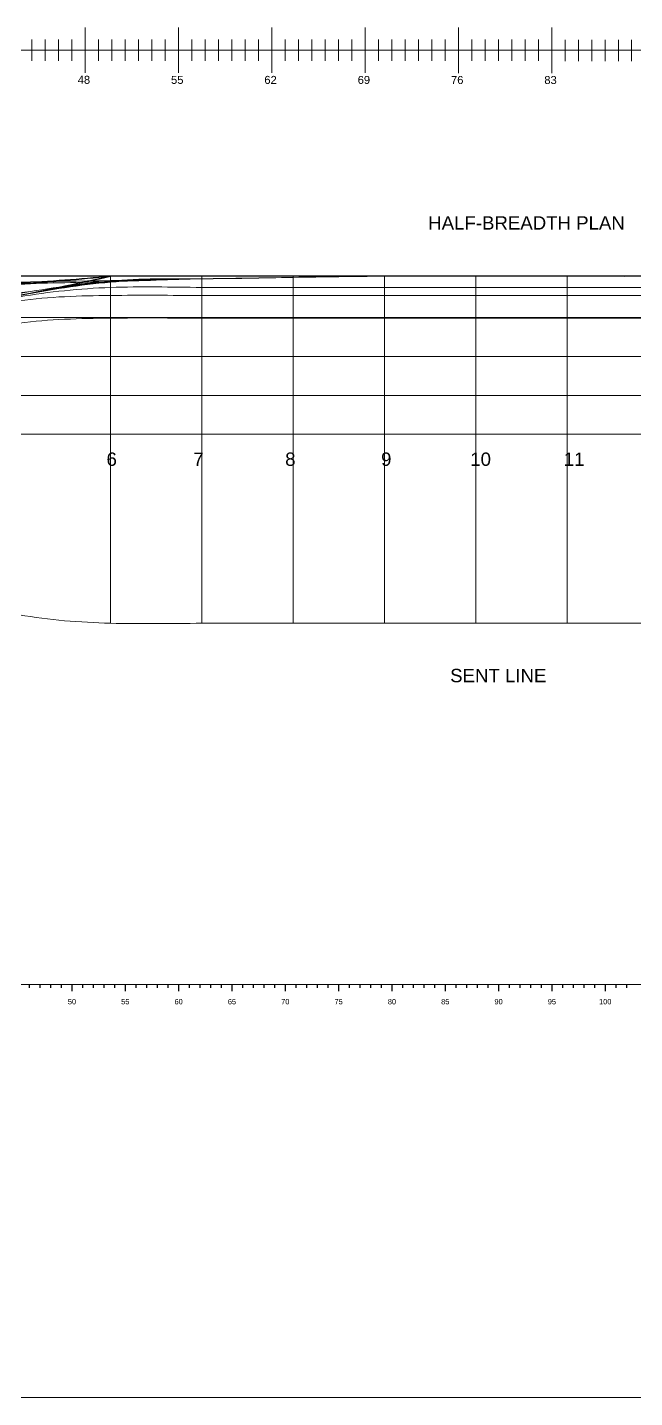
# Model space of a CAD drawing. Header units: inches. Extents: x 2352 to 5491, y -38 to 423.
# Drawn here: x 5310.2 to 5355.8, y -38.3 to 64.4 of the extents above; entities that cross this region are included whole.
import ezdxf

# ---------------------------------------------------------------- set-up
doc = ezdxf.new("R2010")
doc.units = ezdxf.units.IN
doc.header["$MEASUREMENT"] = 0
for name, color, linetype in [('RULER', 7, 'Continuous'), ('St-1', 7, 'Continuous'), ('WL0', 10, 'Continuous'), ('WL0.5', 20, 'Continuous'), ('WL1', 30, 'Continuous'), ('WL11', 110, 'Continuous'), ('WL12', 120, 'Continuous'), ('WL13.34', 130, 'Continuous'), ('WL2', 40, 'Continuous'), ('WL3', 50, 'Continuous'), ('WL4', 60, 'Continuous'), ('WL5', 70, 'Continuous'), ('WL6', 80, 'Continuous'), ('WL6.4', 6, 'Continuous'), ('WL7', 90, 'Continuous'), ('WL9', 90, 'Continuous'), ('WL9.947', 90, 'Continuous')]:
    doc.layers.add(name, color=color, linetype=linetype)
doc.styles.get("Standard").update_dxf_attribs({"font": 'arial.ttf'})

msp = doc.modelspace()

# ---------------------------------------------------------------- linework, layer by layer
at = {"lineweight": 5}
for p, q in [((5275.33076, 62.67798), (5412.33076, 62.67798)), ((5308.93076, 62.67798), (5313.13076, 62.67798)), ((5308.93076, 62.67798), (5313.13076, 62.67798)), ((5313.13076, 62.67798), (5312.53076, 62.67798)), ((5313.13076, 62.67798), (5317.33076, 62.67798)), ((5313.13076, 62.67798), (5317.33076, 62.67798)), ((5317.33076, 62.67798), (5316.73076, 62.67798)), ((5317.33076, 62.67798), (5321.53076, 62.67798)), ((5317.33076, 62.67798), (5321.53076, 62.67798)), ((5321.53076, 62.67798), (5320.93076, 62.67798)), ((5321.53076, 62.67798), (5325.73076, 62.67798)), ((5321.53076, 62.67798), (5325.73076, 62.67798)), ((5325.73076, 62.67798), (5325.13076, 62.67798)), ((5325.73076, 62.67798), (5329.93076, 62.67798)), ((5325.73076, 62.67798), (5329.93076, 62.67798)), ((5329.93076, 62.67798), (5329.33076, 62.67798)), ((5329.93076, 62.67798), (5334.13076, 62.67798)), ((5329.93076, 62.67798), (5334.13076, 62.67798)), ((5334.13076, 62.67798), (5333.53076, 62.67798)), ((5334.13076, 62.67798), (5338.33076, 62.67798)), ((5334.13076, 62.67798), (5338.33076, 62.67798)), ((5338.33076, 62.67798), (5337.73076, 62.67798)), ((5338.33076, 62.67798), (5342.53076, 62.67798)), ((5338.33076, 62.67798), (5342.53076, 62.67798)), ((5342.53076, 62.67798), (5341.93076, 62.67798)), ((5342.53076, 62.67798), (5346.73076, 62.67798)), ((5342.53076, 62.67798), (5346.73076, 62.67798)), ((5346.73076, 62.67798), (5346.13076, 62.67798)), ((5346.73076, 62.67798), (5350.93076, 62.67798)), ((5346.73076, 62.67798), (5350.93076, 62.67798)), ((5350.93076, 62.67798), (5350.33076, 62.67798)), ((5350.93076, 62.67798), (5355.13076, 62.67798)), ((5350.93076, 62.67798), (5355.13076, 62.67798)), ((5355.13076, 62.67798), (5354.53076, 62.67798)), ((5355.13076, 62.67798), (5359.33076, 62.67798)), ((5355.13076, 62.67798), (5359.33076, 62.67798)), ((5316.43076, 33.87174), (5316.43076, 45.72174)), ((5323.28076, 33.87174), (5323.28076, 45.72174)), ((5330.13076, 33.87174), (5330.13076, 45.72174)), ((5336.98076, 33.87174), (5336.98076, 45.72174)), ((5343.83076, 33.87174), (5343.83076, 45.72174)), ((5350.68076, 33.87174), (5350.68076, 45.72174)), ((5269.85076, 42.61747), (5414.13276, 42.61747)), ((5269.85076, 39.70222), (5414.13276, 39.70222)), ((5269.85076, 36.78698), (5414.13276, 36.78698)), ((5272.59076, 33.87174), (5412.33076, 33.87174)), ((5316.43076, 33.87174), (5316.43076, 19.70794)), ((5323.28076, 33.87174), (5323.28076, 19.70794)), ((5330.13076, 33.87174), (5330.13076, 19.70794)), ((5336.98076, 33.87174), (5336.98076, 19.70794)), ((5343.83076, 33.87174), (5343.83076, 19.70794)), ((5350.68076, 33.87174), (5350.68076, 19.70794)), ((5272.59076, -38.34182), (5412.33076, -38.34182))]:
    msp.add_line(p, q, dxfattribs=at)
at = {"lineweight": 9}
for points in [[(5411.72182, 33.87174), (5405.48076, 35.55567), (5398.63076, 37.62258), (5391.78076, 39.92874), (5384.93076, 42.16324), (5378.08076, 43.85564), (5371.23076, 45.19776), (5364.38076, 45.72174), (5357.53076, 45.72174), (5350.68076, 45.72174), (5343.83076, 45.72174), (5336.98076, 45.72174), (5330.13076, 45.6333), (5323.28076, 45.53271), (5316.43076, 45.36873), (5309.58076, 44.29784), (5302.73076, 42.99814), (5295.88076, 41.12404), (5289.03076, 38.83134), (5282.18076, 36.96404), (5275.33076, 35.71744), (5271.1339, 33.87174)], [(5279.6527, 33.87174), (5282.18076, 34.95914), (5289.03076, 37.53994), (5295.88076, 40.10343), (5302.73076, 42.57584), (5309.58076, 44.17904), (5316.43076, 44.87954), (5323.28076, 44.87954), (5330.13076, 44.87954), (5336.98076, 44.87954), (5343.83076, 44.87954), (5350.68076, 44.87954), (5357.53076, 44.87954), (5364.38076, 44.87954), (5371.23076, 44.50524), (5378.08076, 43.09049), (5384.93076, 40.81504), (5391.78076, 38.58614), (5398.63076, 35.79774), (5405.48076, 34.42934), (5408.39426, 33.87174)]]:
    msp.add_spline(points, degree=3, dxfattribs=at)
at = {"lineweight": 5}
for points in [[(5323.28076, 45.53271), (5309.58076, 45.2781), (5302.73076, 45.26202), (5301.61076, 45.2781), (5301.05076, 45.26202), (5300.49076, 45.26202), (5299.93076, 45.2781)], [(5275.33076, 31.20954), (5282.18076, 30.14824), (5289.03076, 27.84744), (5302.73076, 22.22014), (5309.58076, 20.34404), (5316.43076, 19.70794), (5323.28076, 19.70794), (5330.13076, 19.70794), (5336.98076, 19.70794), (5343.83076, 19.70794), (5350.68076, 19.70794), (5357.53076, 19.70794), (5364.38076, 19.70794), (5371.23076, 20.00114), (5378.08076, 21.56644), (5384.93076, 23.87514), (5391.78076, 26.56564), (5398.63076, 29.47364), (5405.48076, 31.68624), (5412.33076, 33.87174)]]:
    msp.add_spline(points, degree=3, dxfattribs=at)
at = {"layer": 'RULER', "lineweight": 5}
msp.add_line((5419.33076, -7.37613), (5269.84961, -7.37613), dxfattribs=at)
at = {"layer": 'RULER'}
for p, q in [((5310.33076, -7.37613), (5310.33076, -7.62613)), ((5311.13076, -7.37613), (5311.13076, -7.62613)), ((5311.93076, -7.37613), (5311.93076, -7.62613)), ((5312.73076, -7.37613), (5312.73076, -7.62613)), ((5313.53076, -7.37613), (5313.53076, -7.87613)), ((5314.33076, -7.37613), (5314.33076, -7.62613)), ((5315.13076, -7.37613), (5315.13076, -7.62613)), ((5315.93076, -7.37613), (5315.93076, -7.62613)), ((5316.73076, -7.37613), (5316.73076, -7.62613)), ((5317.53076, -7.37613), (5317.53076, -7.87613)), ((5318.33076, -7.37613), (5318.33076, -7.62613)), ((5319.13076, -7.37613), (5319.13076, -7.62613)), ((5319.93076, -7.37613), (5319.93076, -7.62613)), ((5320.73076, -7.37613), (5320.73076, -7.62613)), ((5321.53076, -7.37613), (5321.53076, -7.87613)), ((5322.33076, -7.37613), (5322.33076, -7.62613)), ((5323.13076, -7.37613), (5323.13076, -7.62613)), ((5323.93076, -7.37613), (5323.93076, -7.62613)), ((5324.73076, -7.37613), (5324.73076, -7.62613)), ((5325.53076, -7.37613), (5325.53076, -7.87613)), ((5326.33076, -7.37613), (5326.33076, -7.62613)), ((5327.13076, -7.37613), (5327.13076, -7.62613)), ((5327.93076, -7.37613), (5327.93076, -7.62613)), ((5328.73076, -7.37613), (5328.73076, -7.62613)), ((5329.53076, -7.37613), (5329.53076, -7.87613)), ((5330.33076, -7.37613), (5330.33076, -7.62613)), ((5331.13076, -7.37613), (5331.13076, -7.62613)), ((5331.93076, -7.37613), (5331.93076, -7.62613)), ((5332.73076, -7.37613), (5332.73076, -7.62613)), ((5333.53076, -7.37613), (5333.53076, -7.87613)), ((5334.33076, -7.37613), (5334.33076, -7.62613)), ((5335.13076, -7.37613), (5335.13076, -7.62613)), ((5335.93076, -7.37613), (5335.93076, -7.62613)), ((5336.73076, -7.37613), (5336.73076, -7.62613)), ((5337.53076, -7.37613), (5337.53076, -7.87613)), ((5338.33076, -7.37613), (5338.33076, -7.62613)), ((5339.13076, -7.37613), (5339.13076, -7.62613)), ((5339.93076, -7.37613), (5339.93076, -7.62613)), ((5340.73076, -7.37613), (5340.73076, -7.62613)), ((5341.53076, -7.37613), (5341.53076, -7.87613)), ((5342.33076, -7.37613), (5342.33076, -7.62613)), ((5343.13076, -7.37613), (5343.13076, -7.62613)), ((5343.93076, -7.37613), (5343.93076, -7.62613)), ((5344.73076, -7.37613), (5344.73076, -7.62613)), ((5345.53076, -7.37613), (5345.53076, -7.87613)), ((5346.33076, -7.37613), (5346.33076, -7.62613)), ((5347.13076, -7.37613), (5347.13076, -7.62613)), ((5347.93076, -7.37613), (5347.93076, -7.62613)), ((5348.73076, -7.37613), (5348.73076, -7.62613)), ((5349.53076, -7.37613), (5349.53076, -7.87613)), ((5350.33076, -7.37613), (5350.33076, -7.62613)), ((5351.13076, -7.37613), (5351.13076, -7.62613)), ((5351.93076, -7.37613), (5351.93076, -7.62613)), ((5352.73076, -7.37613), (5352.73076, -7.62613)), ((5353.53076, -7.37613), (5353.53076, -7.87613)), ((5354.33076, -7.37613), (5354.33076, -7.62613)), ((5355.13076, -7.37613), (5355.13076, -7.62613))]:
    msp.add_line(p, q, dxfattribs=at)
at = {"layer": 'St-1', "lineweight": 5}
for p, q in [((5314.53076, 60.96913), (5314.53076, 64.37503)), ((5314.53076, 60.96618), (5314.53076, 64.37208)), ((5321.53076, 60.96618), (5321.53076, 64.37208)), ((5321.53076, 60.96322), (5321.53076, 64.36913)), ((5328.53076, 60.96322), (5328.53076, 64.36913)), ((5328.53076, 60.96027), (5328.53076, 64.36618)), ((5335.53076, 60.96027), (5335.53076, 64.36618)), ((5335.53076, 60.95732), (5335.53076, 64.36322)), ((5342.53076, 60.95732), (5342.53076, 64.36322)), ((5342.53076, 60.95437), (5342.53076, 64.36027)), ((5349.53076, 60.95437), (5349.53076, 64.36027)), ((5349.53076, 60.95142), (5349.53076, 64.35732)), ((5310.53076, 61.87208), (5310.53076, 63.47208)), ((5311.53076, 61.87208), (5311.53076, 63.47208)), ((5312.53076, 61.87208), (5312.53076, 63.47208)), ((5313.53076, 61.87208), (5313.53076, 63.47208)), ((5315.53076, 61.86913), (5315.53076, 63.46913)), ((5316.53076, 61.86913), (5316.53076, 63.46913)), ((5317.53076, 61.86913), (5317.53076, 63.46913)), ((5318.53076, 61.86913), (5318.53076, 63.46913)), ((5319.53076, 61.86913), (5319.53076, 63.46913)), ((5320.53076, 61.86913), (5320.53076, 63.46913)), ((5322.53076, 61.86618), (5322.53076, 63.46618)), ((5323.53076, 61.86618), (5323.53076, 63.46618)), ((5324.53076, 61.86618), (5324.53076, 63.46618)), ((5325.53076, 61.86618), (5325.53076, 63.46618)), ((5326.53076, 61.86618), (5326.53076, 63.46618)), ((5327.53076, 61.86618), (5327.53076, 63.46618)), ((5329.53076, 61.86322), (5329.53076, 63.46322)), ((5330.53076, 61.86322), (5330.53076, 63.46322)), ((5331.53076, 61.86322), (5331.53076, 63.46322)), ((5332.53076, 61.86322), (5332.53076, 63.46322)), ((5333.53076, 61.86322), (5333.53076, 63.46322)), ((5334.53076, 61.86322), (5334.53076, 63.46322)), ((5336.53076, 61.86027), (5336.53076, 63.46027)), ((5337.53076, 61.86027), (5337.53076, 63.46027)), ((5338.53076, 61.86027), (5338.53076, 63.46027)), ((5339.53076, 61.86027), (5339.53076, 63.46027)), ((5340.53076, 61.86027), (5340.53076, 63.46027)), ((5341.53076, 61.86027), (5341.53076, 63.46027)), ((5343.53076, 61.85732), (5343.53076, 63.45732)), ((5344.53076, 61.85732), (5344.53076, 63.45732)), ((5345.53076, 61.85732), (5345.53076, 63.45732)), ((5346.53076, 61.85732), (5346.53076, 63.45732)), ((5347.53076, 61.85732), (5347.53076, 63.45732)), ((5348.53076, 61.85732), (5348.53076, 63.45732)), ((5350.53076, 61.85437), (5350.53076, 63.45437)), ((5351.53076, 61.85437), (5351.53076, 63.45437)), ((5352.53076, 61.85437), (5352.53076, 63.45437)), ((5353.53076, 61.85437), (5353.53076, 63.45437)), ((5354.53076, 61.85437), (5354.53076, 63.45437)), ((5355.53076, 61.85437), (5355.53076, 63.45437))]:
    msp.add_line(p, q, dxfattribs=at)
at = {"layer": 'St-1', "color": 5}
msp.add_line((5414.13276, 45.72174), (5269.85076, 45.72174), dxfattribs=at)
at = {"layer": 'WL0', "lineweight": 5}
msp.add_spline([(5282.18076, 33.87174), (5289.03076, 36.10704), (5295.88076, 38.42354), (5302.73076, 40.70104), (5309.58076, 42.20695), (5316.43076, 42.58174), (5323.28076, 42.58174), (5330.13076, 42.58174), (5336.98076, 42.58174), (5343.83076, 42.58174), (5350.68076, 42.58174), (5357.53076, 42.58174), (5364.38076, 42.58174), (5371.23076, 42.47359), (5378.08076, 41.64904), (5384.93076, 39.46114), (5391.78076, 36.90134), (5398.63076, 34.97284), (5405.48076, 33.87174)], degree=3, dxfattribs=at)
at = {"layer": 'WL0.5', "lineweight": 5}
msp.add_spline([(5280.39403, 33.87174), (5282.18076, 34.50717), (5289.03076, 36.92169), (5295.88076, 39.84346), (5302.73076, 42.22654), (5309.58076, 43.86754), (5316.43076, 44.28174), (5323.28076, 44.28174), (5330.13076, 44.28174), (5336.98076, 44.28174), (5343.83076, 44.28174), (5350.68076, 44.28174), (5357.53076, 44.28174), (5364.38076, 44.28174), (5371.20998, 44.10174), (5378.08076, 42.6242), (5384.93076, 40.42785), (5391.78076, 38.13884), (5398.63076, 35.5159), (5405.48076, 34.32404), (5407.60191, 33.87174)], degree=3, dxfattribs=at)
at = {"layer": 'WL1'}
msp.add_spline([(5278.98821, 33.87174), (5282.18076, 34.91456), (5289.03076, 37.40933), (5295.88076, 40.34424), (5302.73076, 42.76334), (5309.58076, 44.28644), (5316.43076, 45.72174)], degree=3, dxfattribs=at)
at = {"layer": 'WL11'}
msp.add_spline([(5269.85076, 38.20594), (5272.59076, 40.62438), (5275.33076, 41.55822), (5281.53076, 42.50495), (5282.18076, 42.57756), (5285.53076, 42.97819), (5289.03076, 43.34619), (5295.88076, 44.05118), (5302.73076, 44.60965), (5309.58076, 45.1188), (5316.43076, 45.72174)], degree=3, dxfattribs=at)
at = {"layer": 'WL12'}
msp.add_spline([(5269.85076, 41.45708), (5272.59076, 42.7007), (5275.33076, 43.26077), (5278.33076, 43.57209), (5281.53076, 43.81203), (5282.18076, 43.84279), (5285.53076, 44.02307), (5289.03076, 44.26143), (5295.88076, 44.60893), (5302.73076, 44.98848), (5309.58076, 45.23032), (5316.43076, 45.72174)], degree=3, dxfattribs=at)
at = {"layer": 'WL13.34', "lineweight": 5}
msp.add_spline([(5269.85076, 43.35174), (5272.59076, 43.79996), (5275.33076, 44.10352), (5282.18076, 44.59723), (5289.03076, 44.79652), (5295.88076, 44.96193), (5302.73076, 45.0789), (5309.58076, 45.16348), (5316.43076, 45.32495), (5323.28076, 45.53271)], degree=3, dxfattribs=at)
at = {"layer": 'WL2', "lineweight": 5}
msp.add_spline([(5409.26411, 33.87174), (5405.48076, 34.65664), (5398.63076, 36.12097), (5391.78076, 39.03352), (5384.93076, 41.44854), (5378.08076, 43.44912), (5371.23076, 45.19776), (5364.38076, 45.72174), (5357.53076, 45.72174), (5350.68076, 45.72174), (5343.83076, 45.72174), (5336.98076, 45.72174), (5330.13076, 45.6333), (5323.28076, 45.53271), (5316.43076, 45.27817), (5309.58076, 44.29184), (5302.73076, 42.81984), (5295.88076, 40.50964), (5289.03076, 37.90206), (5282.18076, 35.36076), (5278.98821, 33.87174)], degree=3, dxfattribs=at)
at = {"layer": 'WL3', "lineweight": 5}
msp.add_spline([(5409.87611, 33.87174), (5405.48076, 34.72774), (5398.63076, 36.37805), (5391.78076, 39.25992), (5384.93076, 41.58764), (5378.08076, 43.56836), (5371.23076, 45.19776), (5364.38076, 45.72174), (5357.53076, 45.72174), (5350.68076, 45.72174), (5343.83076, 45.72174), (5336.98076, 45.72174), (5330.13076, 45.6333), (5323.28076, 45.53271), (5316.43076, 45.28434), (5309.58076, 44.27614), (5302.73076, 42.83384), (5295.88076, 40.60284), (5289.03076, 38.17172), (5282.18076, 35.63222), (5278.98821, 33.87174)], degree=3, dxfattribs=at)
at = {"layer": 'WL4', "lineweight": 5}
msp.add_spline([(5410.36612, 33.87174), (5405.48076, 34.83914), (5398.63076, 36.59664), (5391.78076, 39.36229), (5384.93076, 41.67595), (5378.08076, 43.66158), (5371.23076, 45.19776), (5364.38076, 45.72174), (5357.53076, 45.72174), (5350.68076, 45.72174), (5343.83076, 45.72174), (5336.98076, 45.72174), (5330.13076, 45.6333), (5323.28076, 45.53271), (5316.43076, 45.36873), (5309.58076, 44.27804), (5302.73076, 42.76444), (5295.88076, 40.68524), (5289.03076, 38.31462), (5282.18076, 35.8144), (5278.98821, 33.87174)], degree=3, dxfattribs=at)
at = {"layer": 'WL5', "lineweight": 5}
msp.add_spline([(5278.81221, 33.87174), (5279.47478, 34.37975), (5282.18076, 35.96817), (5289.03076, 38.42354), (5295.88076, 40.70074), (5302.73076, 42.84674), (5309.58076, 44.29574), (5316.43076, 45.3018), (5323.28076, 45.53271), (5330.13076, 45.6333), (5336.98076, 45.72174), (5343.83076, 45.72174), (5350.68076, 45.72174), (5357.53076, 45.72174), (5364.38076, 45.72174), (5371.23077, 45.19776), (5378.08076, 43.74942), (5384.93076, 41.69396), (5391.78076, 39.443), (5398.63076, 36.78994), (5405.48076, 35.01004), (5410.77005, 33.87174)], degree=3, dxfattribs=at)
at = {"layer": 'WL6', "lineweight": 5}
msp.add_spline([(5278.35015, 33.87174), (5281.53076, 35.89244), (5282.18076, 36.14264), (5289.03076, 38.49809), (5295.88076, 40.78054), (5302.73076, 42.90254), (5309.58076, 44.29034), (5316.43076, 45.36873), (5323.28076, 45.53271), (5330.13076, 45.6333), (5336.98076, 45.72174), (5343.83076, 45.72174), (5350.68076, 45.72174), (5357.53076, 45.72174), (5364.38076, 45.72174), (5371.23076, 45.19776), (5378.08076, 43.80954), (5384.93076, 41.81464), (5391.78076, 39.55804), (5398.63076, 36.97084), (5405.48076, 35.1414), (5411.1156, 33.87174)], degree=3, dxfattribs=at)
at = {"layer": 'WL6.4', "lineweight": 5}
msp.add_spline([(5411.26319, 33.87174), (5405.48076, 35.20563), (5398.63076, 37.06494), (5391.78076, 39.62554), (5384.93076, 41.88594), (5378.08076, 43.82554), (5371.23076, 45.19776), (5364.38076, 45.72174), (5357.53076, 45.72174), (5350.68076, 45.72174), (5343.83076, 45.72174), (5336.98076, 45.72174), (5330.13076, 45.6333), (5323.28076, 45.53271), (5316.43076, 45.36873), (5309.58076, 44.29614), (5302.73076, 42.92434), (5295.88076, 40.83614), (5289.03076, 38.53361), (5282.18076, 36.24162), (5278.33076, 34.91825), (5275.33076, 33.87174)], degree=3, dxfattribs=at)
at = {"layer": 'WL7'}
msp.add_spline([(5273.49631, 33.87174), (5275.33076, 34.61853), (5278.33076, 35.47484), (5282.18076, 36.38568), (5289.03076, 38.59402), (5295.88076, 40.86907), (5302.73076, 42.91777), (5309.58076, 44.29566), (5316.43076, 45.72174)], degree=3, dxfattribs=at)
at = {"layer": 'WL9', "lineweight": 5}
msp.add_spline([(5270.2465, 33.87174), (5272.59076, 35.45494), (5275.33076, 36.48844), (5281.53076, 37.48281), (5282.18076, 37.59633), (5289.03076, 39.53568), (5295.88076, 41.57054), (5302.73076, 43.19354), (5309.58076, 44.43004), (5316.43076, 45.36873), (5323.28076, 45.53271), (5330.13076, 45.6333), (5336.98076, 45.72174), (5343.83076, 45.72174), (5350.68076, 45.72174), (5357.53076, 45.72174), (5364.38076, 45.72174), (5371.23076, 45.19776), (5378.08076, 43.89774), (5384.93076, 42.43864), (5391.78076, 40.41034), (5398.63076, 38.37554), (5405.48076, 36.17822), (5407.33076, 35.5022), (5412.02285, 33.87174)], degree=3, dxfattribs=at)
at = {"layer": 'WL9.947', "lineweight": 5}
msp.add_spline([(5269.85076, 33.87174), (5269.89822, 34.47174), (5272.59076, 36.47174), (5275.33076, 37.50353), (5282.18076, 39.55814), (5289.03076, 41.27174), (5295.88076, 42.62708), (5302.73076, 43.68922), (5309.58076, 44.47174), (5316.43076, 45.33845), (5323.2807, 45.53271), (5330.13076, 45.6333), (5336.98076, 45.72174), (5343.83076, 45.72174), (5350.68076, 45.72174), (5357.53076, 45.72174), (5364.38076, 45.72174), (5371.23076, 45.19709), (5378.08076, 44.07174), (5384.93076, 42.97174), (5391.78076, 41.47174), (5398.63076, 39.47174), (5405.48076, 37.16119), (5411.12807, 35.10583), (5412.29076, 34.31154), (5412.33076, 33.87174)], degree=3, dxfattribs=at)

# ---------------------------------------------------------------- texts
at = {"lineweight": 5}
for s, height, p in [('48', 0.6, (5313.9784, 60.1452)), ('55', 0.6, (5320.9784, 60.14224)), ('62', 0.6, (5327.9784, 60.13929)), ('69', 0.6, (5334.9784, 60.13634)), ('76', 0.6, (5341.9784, 60.13339)), ('83', 0.6, (5348.9784, 60.13044)), ('HALF-BREADTH PLAN', 1, (5340.27058, 49.21893)), ('6', 1, (5316.14017, 31.50661)), ('7', 1, (5322.64691, 31.50661)), ('8', 1, (5329.53972, 31.50661)), ('9', 1, (5336.73379, 31.50661)), ('10', 1, (5343.42381, 31.50661)), ('11', 1, (5350.43459, 31.50661)), ('SENT LINE', 1, (5341.91406, 15.28696))]:
    msp.add_text(s, height=height, dxfattribs=at).set_placement(p)
at = {"layer": 'RULER', "char_height": 0.4, "attachment_point": 5}
for s, insert in [('50', (5313.54879, -8.6633)), ('55', (5317.54879, -8.6633)), ('60', (5321.54879, -8.6633)), ('65', (5325.54879, -8.6633)), ('70', (5329.54879, -8.6633)), ('75', (5333.54879, -8.6633)), ('80', (5337.54879, -8.6633)), ('85', (5341.54879, -8.6633)), ('90', (5345.54879, -8.6633)), ('95', (5349.54879, -8.6633)), ('100', (5353.54879, -8.6633))]:
    msp.add_mtext_dynamic_manual_height_columns(s, width=1.0868134, gutter_width=1, heights=[1.02944], dxfattribs=dict(at, insert=insert))

doc.saveas('drawing.dxf')
